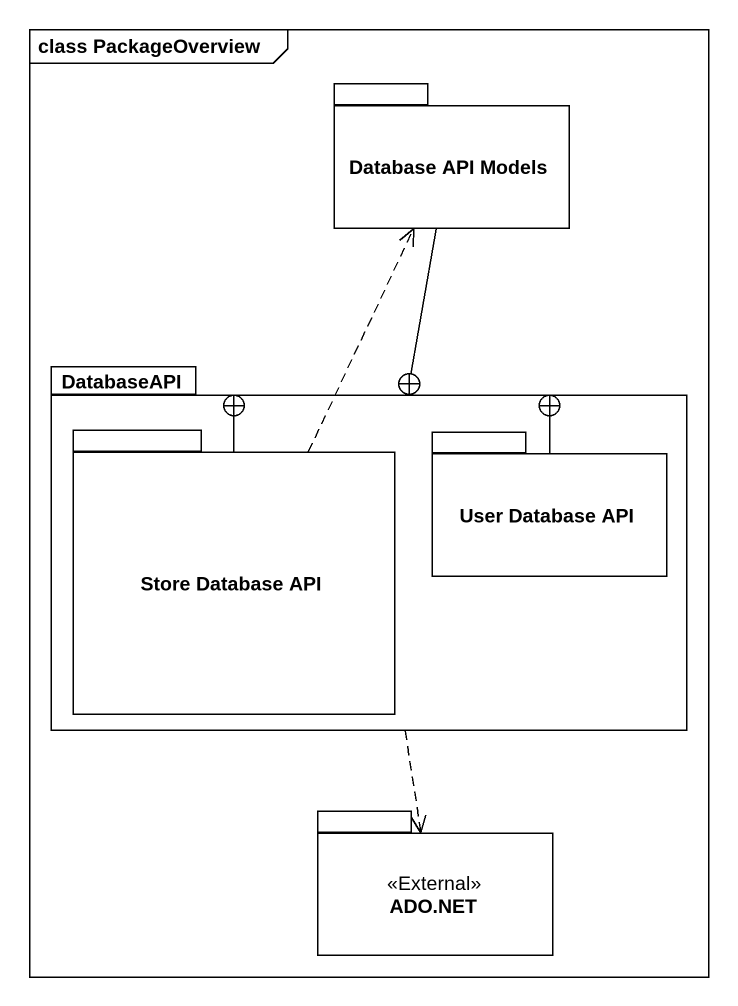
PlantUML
@startuml
mainframe class PackageOverview
package "Database API Models" as Database_API_Models {
}
package DatabaseAPI {
  package "Store Database API" as Store_Database_API {
  }
  package "User Database API" as User_Database_API {
  }
}
package "ADO.NET" as ADO_NET <<External>> {
}
Database_API_Models --+ DatabaseAPI
DatabaseAPI ..> ADO_NET
Store_Database_API .up.> Database_API_Models
Store_Database_API -right-+ DatabaseAPI
User_Database_API -left-+ DatabaseAPI
@enduml
